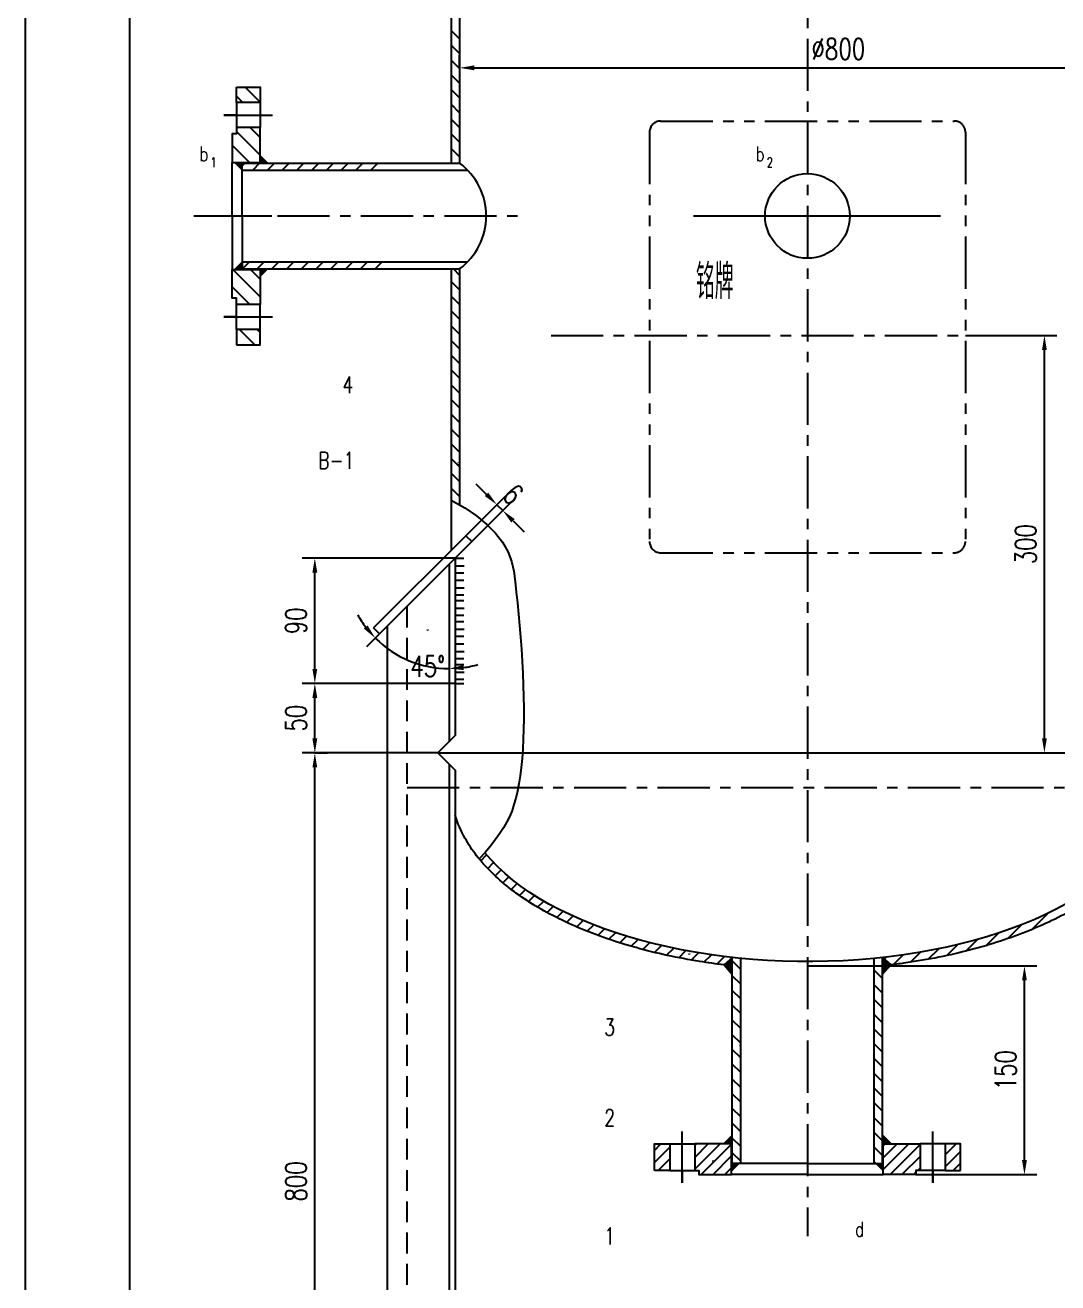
# Model space of a CAD drawing. Extents: x 0 to 5883, y 0 to 2523.
# Drawn here: x 2034 to 2776, y 1064 to 1967 of the extents above; entities that cross this region are included whole.
import ezdxf
from ezdxf.enums import TextEntityAlignment as Align

# ---------------------------------------------------------------- set-up
doc = ezdxf.new("R2010")
doc.units = 0
doc.header["$LTSCALE"] = 30
doc.header["$MEASUREMENT"] = 0
for name, pattern in [('CENTER', [2, 1.25, -0.25, 0.25, -0.25]), ('DASHED', [0.75, 0.5, -0.25]), ('PHANTOM', [2.5, 1.25, -0.25, 0.25, -0.25, 0.25, -0.25])]:
    doc.linetypes.add(name, pattern=pattern)
doc.layers.get('DEFPOINTS').update_dxf_attribs({"linetype": 'CONTINUOUS'})
for name, color, linetype in [('YHBLX', 1, 'CONTINUOUS'), ('YHBORD', 7, 'CONTINUOUS'), ('YHCENTER', 4, 'CENTER'), ('YHDASHED', 2, 'DASHED'), ('YHDIM', 1, 'CONTINUOUS'), ('YHJH', 1, 'CONTINUOUS'), ('YHPHANTOM', 6, 'PHANTOM'), ('YHPMX', 1, 'CONTINUOUS'), ('YHSOLID', 7, 'CONTINUOUS'), ('YHTEXT', 3, 'CONTINUOUS'), ('YHTHIN', 1, 'CONTINUOUS')]:
    doc.layers.add(name, color=color, linetype=linetype)
doc.styles.add('UMHZ', font='ROMANS.shx', dxfattribs={"width": 0.75, "bigfont": 'gbcbig.shx'})
doc.dimstyles.get("Standard").update_dxf_attribs({"dimtxt": 0.18, "dimasz": 0.18, "dimexe": 0.18, "dimexo": 0.0625, "dimgap": 0.09, "dimtad": 0, "dimtih": 1, "dimtoh": 1, "dimdec": 4, "dimzin": 0, "dimdsep": 46, "dimtxsty": 'Standard', "dimcen": 0.09, "dimadec": 0, "dimazin": 0, "dimtfac": 1, "dimtdec": 4, "dimtofl": 0, "dimtmove": 0, "dimatfit": 3, "dimfxl": 0, "dimtolj": 1, "dimtzin": 0, "dimarcsym": 0})
pattern_1 = [(44.99999999999999, (17046.0203394917, 15591.34055846015), (-4.242640687119283, 4.242640687119287), [])]
pattern_2 = [(315, (16720.14033197466, -12707.23796879981), (6.363961030678928, 6.363961030678927), [])]

# ---------------------------------------------------------------- blocks, each defined once
blk = doc.blocks.new('*D28')
at = {"layer": 'DEFPOINTS', "color": 0}
for p in [(2650.020339491698, 1291.340558460151), (2751.981769247446, 1291.340558460151), (2674.020339570671, 1141.340558575026)]:
    blk.add_point(p, dxfattribs=at)
at = {"layer": 'YHDIM', "color": 1, "lineweight": -2}
for p, q in [((2650.020339491698, 1291.340558460151), (2760.981769247446, 1291.340558460151)), ((2751.981769247446, 1151.840558575026), (2751.981769247446, 1280.840558460151)), ((2674.020339570671, 1141.340558575026), (2760.981769247446, 1141.340558575026))]:
    blk.add_line(p, q, dxfattribs=at)
at = {"layer": 'YHDIM', "color": 1}
for points in [[(2750.231769247446, 1280.840558460151), (2753.731769247446, 1280.840558460151), (2751.981769247446, 1291.340558460151)], [(2750.231769247446, 1151.840558575026), (2753.731769247446, 1151.840558575026), (2751.981769247446, 1141.340558575026)]]:
    blk.add_solid(points, dxfattribs=at)
blk = doc.blocks.new('A$C42D50D6B')
at = {"layer": 'YHCENTER'}
blk.add_line((-6.618814609282708e-06, 156.1734071172687), (356.9251195394281, 156.1734071172691), dxfattribs=at)
at = {"layer": 'YHPHANTOM'}
for p, q in [((78.77115707615883, 310.2658212565275), (289.8181738609796, 310.265821256527)), ((70.77115707615883, 302.2658212565275), (70.7711570761586, 7.999996435963112)), ((297.8181738609796, 302.265821256527), (297.8181738609801, 7.999996435963112)), ((78.7711570761586, -3.564036887837574e-06), (289.8181738609801, -3.564036887837574e-06))]:
    blk.add_line(p, q, dxfattribs=at)
for centre, start, end in [((78.77115707615883, 302.2658212565275), 90, 180), ((289.8181738609796, 302.265821256527), 0, 90.00000000000006), ((78.7711570761586, 7.999996435963112), 180, 270), ((289.8181738609801, 7.999996435963112), 270, 3.81666561775622e-14)]:
    blk.add_arc(centre, 8, start, end, dxfattribs=at)
at = {"layer": 'YHDIM', "style": 'UMHZ', "width": 0.75}
blk.add_text('铭牌', height=25, dxfattribs=at).set_placement((104.1434512095042, 182.2968513095375))
blk = doc.blocks.new('*D29')
at = {"layer": 'DEFPOINTS', "color": 0}
for p in [(2346.020339491698, 1936.32804837803), (2846.020339491698, 1936.724479831142), (2846.020339491698, 1934.838329114546)]:
    blk.add_point(p, dxfattribs=at)
at = {"layer": 'YHDIM', "color": 1, "lineweight": -2}
for p, q in [((2346.020339491698, 1936.32804837803), (2346.020339491698, 1945.724479831142)), ((2846.020339491698, 1934.838329114546), (2846.020339491698, 1945.724479831142)), ((2356.520339491698, 1936.724479831142), (2835.520339491698, 1936.724479831142))]:
    blk.add_line(p, q, dxfattribs=at)
at = {"layer": 'YHDIM', "color": 1}
for points in [[(2356.520339491698, 1938.474479831142), (2356.520339491698, 1934.974479831142), (2346.020339491698, 1936.724479831142)], [(2835.520339491698, 1938.474479831142), (2835.520339491698, 1934.974479831142), (2846.020339491698, 1936.724479831142)]]:
    blk.add_solid(points, dxfattribs=at)
blk = doc.blocks.new('*D32')
at = {"layer": 'DEFPOINTS', "color": 0}
for p in [(2709.543847884109, 1744.425478915221), (2766.340417148465, 1744.425478915221), (2596.020339491698, 1444.425478915221)]:
    blk.add_point(p, dxfattribs=at)
at = {"layer": 'YHDIM', "color": 1, "lineweight": -2}
for p, q in [((2709.543847884109, 1744.425478915221), (2775.340417148465, 1744.425478915221)), ((2766.340417148465, 1454.925478915221), (2766.340417148465, 1733.925478915221)), ((2596.020339491698, 1444.425478915221), (2775.340417148465, 1444.425478915221))]:
    blk.add_line(p, q, dxfattribs=at)
at = {"layer": 'YHDIM', "color": 1}
for points in [[(2764.590417148465, 1733.925478915221), (2768.090417148465, 1733.925478915221), (2766.340417148465, 1744.425478915221)], [(2764.590417148465, 1454.925478915221), (2768.090417148465, 1454.925478915221), (2766.340417148465, 1444.425478915221)]]:
    blk.add_solid(points, dxfattribs=at)
blk = doc.blocks.new('*D33')
at = {"layer": 'DEFPOINTS', "color": 0}
for p in [(2241.953870358808, 1494.305103651167), (2342.900562827392, 1494.305103651167), (2330.400562827392, 1444.425478915221)]:
    blk.add_point(p, dxfattribs=at)
at = {"layer": 'YHDIM', "color": 1, "lineweight": -2}
for p, q in [((2342.900562827392, 1494.305103651167), (2232.953870358808, 1494.305103651167)), ((2241.953870358808, 1454.925478915221), (2241.953870358808, 1483.805103651167)), ((2330.400562827392, 1444.425478915221), (2232.953870358808, 1444.425478915221))]:
    blk.add_line(p, q, dxfattribs=at)
at = {"layer": 'YHDIM', "color": 1}
for points in [[(2240.203870358808, 1483.805103651167), (2243.703870358808, 1483.805103651167), (2241.953870358808, 1494.305103651167)], [(2240.203870358808, 1454.925478915221), (2243.703870358808, 1454.925478915221), (2241.953870358808, 1444.425478915221)]]:
    blk.add_solid(points, dxfattribs=at)
blk = doc.blocks.new('*D34')
at = {"layer": 'DEFPOINTS', "color": 0}
for p in [(2241.953870358808, 1584.425478915221), (2342.900562827392, 1584.425478915221), (2241.953870358808, 1494.305103651167)]:
    blk.add_point(p, dxfattribs=at)
at = {"layer": 'YHDIM', "color": 1, "lineweight": -2}
for p, q in [((2342.900562827392, 1584.425478915221), (2232.953870358808, 1584.425478915221)), ((2241.953870358808, 1504.805103651167), (2241.953870358808, 1573.925478915221)), ((2241.953870358808, 1494.305103651167), (2232.953870358808, 1494.305103651167))]:
    blk.add_line(p, q, dxfattribs=at)
at = {"layer": 'YHDIM', "color": 1}
for points in [[(2240.203870358808, 1573.925478915221), (2243.703870358808, 1573.925478915221), (2241.953870358808, 1584.425478915221)], [(2240.203870358808, 1504.805103651167), (2243.703870358808, 1504.805103651167), (2241.953870358808, 1494.305103651167)]]:
    blk.add_solid(points, dxfattribs=at)
blk = doc.blocks.new('*D35')
at = {"layer": 'DEFPOINTS', "color": 0}
for p in [(2241.953870358808, 1444.425478915221), (2241.954454562581, 1444.425478915221), (2275.520339491698, 828.425478915221)]:
    blk.add_point(p, dxfattribs=at)
at = {"layer": 'YHDIM', "color": 1, "lineweight": -2}
for p, q in [((2241.953870358808, 1444.425478915221), (2250.954454562581, 1444.425478915221)), ((2241.954454562581, 838.925478915221), (2241.954454562581, 1433.925478915221)), ((2275.520339491698, 828.425478915221), (2232.954454562581, 828.425478915221))]:
    blk.add_line(p, q, dxfattribs=at)
at = {"layer": 'YHDIM', "color": 1}
for points in [[(2240.204454562581, 1433.925478915221), (2243.704454562581, 1433.925478915221), (2241.954454562581, 1444.425478915221)], [(2240.204454562581, 838.925478915221), (2243.704454562581, 838.925478915221), (2241.954454562581, 828.425478915221)]]:
    blk.add_solid(points, dxfattribs=at)
blk = doc.blocks.new('*D26')
at = {"layer": 'DEFPOINTS', "color": 0}
for p in [(2354.737112332523, 1596.262028420353), (2338.41569927602, 1579.940615363849), (2288.474940049896, 1529.999856137725), (2300.925842494947, 1515.00627865055), (2338.41569927602, 1452.44061536385)]:
    blk.add_point(p, dxfattribs=at)
at = {"layer": 'YHDIM', "color": 1, "lineweight": -2}
blk.add_line((2288.474940049896, 1529.999856137725), (2279.033074334123, 1520.557990421952), dxfattribs=at)
for start, end in [(208.9396999221441, 216.9698499610721), (225.0000000000002, 270), (278.0301500389281, 286.0603000778562)]:
    blk.add_arc((2338.41569927602, 1579.940615363849), 74.97971356214642, start, end, dxfattribs=at)
at = {"layer": 'YHDIM', "color": 1}
for points in [[(2279.831544586567, 1535.995969988946), (2277.189456995235, 1533.700458464312), (2285.397035364802, 1526.921951452631)], [(2349.012461872542, 1503.950395753743), (2348.767395585582, 1507.441805571423), (2338.41569927602, 1504.960901801703)]]:
    blk.add_solid(points, dxfattribs=at)
at = {"layer": 'YHDIM', "color": 3, "insert": (2323.117198079815, 1506.538208679796), "char_height": 15, "attachment_point": 5, "style": 'UMHZ'}
blk.add_mtext('45°', dxfattribs=at)
blk = doc.blocks.new('*D27')
at = {"layer": 'DEFPOINTS', "color": 0}
for p in [(2377.023801737261, 1618.54871782509), (2350.494471645404, 1600.504669107472), (2354.737112332523, 1596.262028420352)]:
    blk.add_point(p, dxfattribs=at)
at = {"layer": 'YHDIM', "color": 1, "lineweight": -2}
for p, q in [((2365.356539847684, 1630.215979714668), (2357.931918645224, 1637.640600917127)), ((2350.494471645404, 1600.504669107472), (2379.145122080821, 1629.155319542888)), ((2354.737112332523, 1596.262028420352), (2383.38776276794, 1624.912678855769)), ((2372.781161050142, 1622.791358512209), (2377.023801737261, 1618.54871782509)), ((2384.44842293972, 1611.124096622631), (2391.873044142179, 1603.699475420173))]:
    blk.add_line(p, q, dxfattribs=at)
at = {"layer": 'YHDIM', "color": 1}
for points in [[(2366.59397671476, 1631.453416581744), (2364.119102980607, 1628.978542847592), (2372.781161050142, 1622.791358512209)], [(2385.685859806796, 1612.361533489708), (2383.210986072643, 1609.886659755555), (2377.023801737261, 1618.54871782509)]]:
    blk.add_solid(points, dxfattribs=at)

msp = doc.modelspace()

# ---------------------------------------------------------------- hatches: boundary and pattern name
at = {"layer": 'YHPMX'}
h = msp.add_hatch(dxfattribs=at)
h.set_pattern_fill('ANSI37', color=256, scale=10, style=0)
h.set_pattern_definition([(45, (1902.283726072593, 729.7694841039711), (-0.8838834764831843, 0.8838834764831844), []), (135, (1902.283726072593, 729.7694841039711), (-0.8838834764831844, -0.8838834764831843), [])])
h.paths.add_polyline_path([(2542.020339491698, 1297.307241623755), (2536.154582118925, 1292.017823768215), (2542.020339491698, 1285.43740962868)])
h.paths.add_polyline_path([(2650.020339491698, 1297.307241623754), (2650.020339491698, 1291.340558460151), (2655.282385017487, 1291.340558460151), (2655.886096864471, 1292.017823768215)])
h.paths.add_polyline_path([(2650.020339491698, 1291.340558460151), (2650.020339491698, 1285.43740962868), (2655.282385017487, 1291.340558460151)])
at = {"layer": 'YHTHIN'}
h = msp.add_hatch(dxfattribs=at)
h.set_pattern_fill('U', color=256, scale=9, angle=315, style=0, pattern_type=0)
h.set_pattern_definition(pattern_2)
h.paths.add_polyline_path([(2185.640331974663, 1737.762031194804), (2202.640331974663, 1737.762031164291), (2202.640332014152, 1748.762031164291), (2185.640332014152, 1748.762031133777)])
h.paths.add_polyline_path([(2185.640332306718, 1922.762031194804), (2202.640332306718, 1922.762031164291), (2202.640332306718, 1911.762031164291), (2185.640332306718, 1911.762031255832)])
h = msp.add_hatch(dxfattribs=at)
h.set_pattern_fill('U', color=256, scale=9, angle=315, style=0, pattern_type=0)
h.set_pattern_definition(pattern_2)
h.paths.add_polyline_path([(2202.640332078768, 1766.762031164291), (2185.640332078768, 1766.762031133777), (2185.640332094922, 1771.262031133777), (2182.640332094922, 1771.262031128393), (2182.640332168513, 1791.762031128393), (2202.640332168513, 1791.762031092495)])
h.paths.add_polyline_path([(2202.640332306718, 1893.762031164291), (2185.640332306718, 1893.762031255832), (2185.640332306718, 1889.262031255832), (2182.640332306718, 1889.262031271984), (2182.64033230672, 1868.762031271984), (2202.64033230672, 1868.762031236086)])
h = msp.add_hatch(dxfattribs=at)
h.set_pattern_fill('U', color=256, scale=6, angle=404.9999999999999, style=0, pattern_type=0)
h.set_pattern_definition(pattern_1)
h.paths.add_polyline_path([(2706.020339497082, 1144.340558460151), (2706.020339531185, 1163.340558460151), (2695.020339531185, 1163.340558499639), (2695.020339565287, 1144.340558499639)])
h.paths.add_polyline_path([(2486.020339497084, 1144.340558855035), (2486.020339531188, 1163.340558855035), (2497.020339531188, 1163.340558855035), (2497.020339428879, 1144.340558855035)])
h = msp.add_hatch(dxfattribs=at)
h.set_pattern_fill('U', color=256, scale=6, angle=404.9999999999999, style=0, pattern_type=0)
h.set_pattern_definition(pattern_1)
h.paths.add_polyline_path([(2677.020339531185, 1163.340558564255), (2677.020339565287, 1144.340558564255), (2674.020339565287, 1144.340558575026), (2674.020339570671, 1141.340558575026), (2650.520339570671, 1141.340558659385), (2650.52033961016, 1163.340558659385)])
h.paths.add_polyline_path([(2515.020339531188, 1163.340558855034), (2515.020339428879, 1144.340558855034), (2518.020339428879, 1144.340558855035), (2518.020339412725, 1141.340558855035), (2541.520339412725, 1141.340558855032), (2541.520339452213, 1163.340558855032)])

# ---------------------------------------------------------------- linework, layer by layer
at = {"layer": 'YHBLX'}
msp.add_lwpolyline([(2340.020339491698, 1626.041456328224), (2349.676916857835, 1620.466820064255), (2358.176612072117, 1614.660743566115), (2365.519425134545, 1608.623226833803), (2371.705356045119, 1602.35426986732), (2376.734404803838, 1595.853872666666), (2380.606571410702, 1589.122035231841), (2383.321855865712, 1582.158757562843), (2384.880258168867, 1574.964039659676), (2385.832377262258, 1567.556440613012), (2386.728812087975, 1559.954519513528), (2387.569562646017, 1552.158276361224), (2388.354628936386, 1544.1677111561), (2389.084010959079, 1535.982823898155), (2389.757708714098, 1527.60361458739), (2390.375722201443, 1519.030083223805), (2390.938051421114, 1510.2622298074), (2391.4124086997, 1501.518648352253), (2391.766506363791, 1493.017932872444), (2392.000344413386, 1484.760083367973), (2392.113922848487, 1476.745099838839), (2392.107241669092, 1468.972982285043), (2391.980300875203, 1461.443730706584), (2391.733100466819, 1454.157345103463), (2391.365640443939, 1447.113825475679), (2390.871239828995, 1440.369427025649), (2390.243217644419, 1433.980404955786), (2389.48157389021, 1427.946759266091), (2388.586308566367, 1422.268489956564), (2387.557421672892, 1416.945597027205), (2386.394913209784, 1411.978080478014), (2385.098783177044, 1407.365940308991), (2383.66903157467, 1403.109176520136), (2381.991367794336, 1398.993839831531), (2379.951501227717, 1394.805980963257), (2377.549431874812, 1390.545599915316), (2374.785159735621, 1386.212696687705), (2371.658684810144, 1381.807271280427), (2368.170007098381, 1377.329323693482), (2364.319126600332, 1372.778853926867), (2360.106043315997, 1368.155861980585)], dxfattribs=at)
at = {"layer": 'YHBORD', "color": 1}
msp.add_lwpolyline([(2033.748823696507, 0), (3815.748823696507, 0), (3815.748823696507, 2523), (2033.748823696507, 2523)], close=True, dxfattribs=at)
at = {"layer": 'YHBORD'}
msp.add_lwpolyline([(2108.748823696507, 30), (3785.748823696507, 30), (3785.748823696507, 2493), (2108.748823696507, 2493)], close=True, dxfattribs=at)
at = {"layer": 'YHCENTER'}
for p, q in [((2596.020339491698, 2257.637584249323), (2596.020339491698, 1097.069322953573)), ((2155.097527601885, 1830.262031200049), (2388.450727332332, 1830.262031200049)), ((2308.273692343776, 1419.425478915221), (2881.188167685773, 1419.425478915221))]:
    msp.add_line(p, q, dxfattribs=at)
for points in [[(2185.640332234922, 1902.762031194804), (2176.640332234922, 1902.762031243266), (2211.640332234922, 1902.762031148138)], [(2173.640331974663, 1830.262031184034), (2211.640331974663, 1830.262031148136)], [(2173.640331974663, 1830.262031248652), (2211.640331974663, 1830.262031148138)], [(2185.640331974663, 1757.762031194804), (2176.640331974663, 1757.76203117865), (2211.640331974663, 1757.762031148136)], [(2506.020339497084, 1144.340558783238), (2506.020339448621, 1135.340558783238), (2506.020339547343, 1172.340558783238)], [(2686.020339497082, 1144.340558460151), (2686.020339513237, 1135.340558460151), (2686.020339547339, 1172.340558460151)]]:
    msp.add_lwpolyline(points, dxfattribs=at)
at = {"layer": 'YHDASHED'}
msp.add_line((2308.081175599455, 1549.606091687283), (2308.081175599455, 1014.112245808872), dxfattribs=at)
at = {"layer": 'YHDIM', "ltscale": 15}
msp.add_line((2514.105135539379, 1830.262031200049), (2691.692215471514, 1830.262031200049), dxfattribs=at)
at = {"layer": 'YHDIM'}
for p, q in [((2384.448422979721, 1611.124096582629), (2392.403374268069, 1603.169145294279)), ((2342.900562827392, 1584.425478915221), (2349.020265442354, 1584.425478915221)), ((2342.900562827392, 1578.925136196333), (2349.33955598751, 1578.925136196333)), ((2342.900562827392, 1573.820667664), (2349.020265442354, 1573.820667664001)), ((2342.900562827392, 1568.534812823828), (2349.020265442354, 1568.534812823828)), ((2342.900562827392, 1563.034470104939), (2349.33955598751, 1563.034470104939)), ((2342.900562827392, 1557.930001572607), (2349.020265442354, 1557.930001572607)), ((2342.900562827392, 1553.973098822651), (2349.020265442354, 1553.973098822651)), ((2342.900562827392, 1548.472756103762), (2349.33955598751, 1548.472756103762)), ((2342.900562827392, 1543.36828757143), (2349.020265442354, 1543.36828757143)), ((2342.900562827392, 1538.888451575004), (2349.020265442354, 1538.888451575004)), ((2342.900562827392, 1533.388108856115), (2349.33955598751, 1533.388108856115)), ((2342.900562827392, 1528.283640323783), (2349.020265442354, 1528.283640323783)), ((2342.900562827392, 1522.773486253477), (2349.020265442354, 1522.773486253477)), ((2342.900562827392, 1517.273143534588), (2349.33955598751, 1517.273143534588)), ((2342.900562827392, 1512.168675002256), (2349.020265442354, 1512.168675002256)), ((2342.900562827392, 1508.017613603287), (2349.020265442354, 1508.017613603287)), ((2342.900562827392, 1502.517270884399), (2349.33955598751, 1502.517270884399)), ((2342.900562827392, 1497.412802352067), (2349.020265442354, 1497.412802352067)), ((2342.900562827392, 1494.305103651167), (2349.020265442354, 1494.305103651168)), ((2596.020339491698, 1291.340558460151), (2712.574766888995, 1291.340558460151))]:
    msp.add_line(p, q, dxfattribs=at)
at = {"layer": 'YHJH'}
for points in [[(2344.554108895416, 1652.745716943843, 0.4, 0.4, 229.1816636094393), (2344.559618135014, 1652.754622434647, 0, 0, 0), (2271.791104440594, 1696.886091679038, 0, 0, 0), (2271.791104440594, 1696.886091679038, 0, 0, 0), (2259.791104440594, 1696.886091679038, 0, 0, 0)], [(2322.83039113365, 1533.307628798552, 0.4, 0.4, 229.1816636094393), (2322.839917421729, 1533.311977283671, 0, 0, 0), (2271.791104440594, 1642.585522794949, 0, 0, 0), (2271.791104440594, 1642.585522794949, 0, 0, 0), (2242.991104440594, 1642.585522794949, 0, 0, 0)], [(2510.786750406664, 1299.481313921622, 0.4, 0.4, 229.1816636094393), (2510.77859972884, 1299.487888565217, 0, 0, 0), (2459.866162204964, 1235.214680561858, 0, 0, 0), (2459.866162204964, 1235.214680561858, 0, 0, 0), (2447.866162204964, 1235.214680561858, 0, 0, 0)], [(2547.311978531952, 1233.705966885942, 0.4, 0.4, 229.1816636094393), (2547.30589684179, 1233.714491704542, 0, 0, 0), (2459.866162204964, 1170.16251492365, 0, 0, 0), (2459.866162204964, 1170.16251492365, 0, 0, 0), (2447.866162204964, 1170.16251492365, 0, 0, 0)], [(2527.825017333435, 1150.666110945436, 0.4, 0.4, 229.1816636094393), (2527.817817710969, 1150.673715215535, 0, 0, 0), (2459.866162204964, 1085.189497390584, 0, 0, 0), (2459.866162204964, 1085.189497390584, 0, 0, 0), (2447.866162204964, 1085.189497390584, 0, 0, 0)]]:
    msp.add_lwpolyline(points, format="xyseb", dxfattribs=at)
at = {"layer": 'YHPMX'}
for p, q in [((2346.020339491698, 1957.541251813627), (2340.020339491698, 1963.541251813627)), ((2346.020339491698, 1946.934650095829), (2340.020339491698, 1952.934650095829)), ((2346.020339491698, 1936.32804837803), (2340.020339491698, 1942.32804837803)), ((2346.020339491698, 1925.721446660232), (2340.020339491698, 1931.721446660232)), ((2346.020339491698, 1915.114844942434), (2340.020339491698, 1921.114844942434)), ((2346.020339491698, 1904.508243224636), (2340.020339491698, 1910.508243224636)), ((2346.020339491698, 1893.901641506838), (2340.020339491698, 1899.901641506838)), ((2346.020339491698, 1883.295039789039), (2340.020339491698, 1889.295039789039)), ((2346.020339491698, 1872.688438071241), (2340.020339491698, 1878.688438071241)), ((2191.688458911914, 1868.262031200189), (2189.640332284743, 1866.21390457302)), ((2202.295060629712, 1868.262031200189), (2197.295060629711, 1863.262031200189)), ((2212.90166234751, 1868.262031200189), (2207.901662347509, 1863.262031200189)), ((2223.508264065308, 1868.262031200189), (2218.508264065307, 1863.262031200189)), ((2234.114865783106, 1868.262031200189), (2229.114865783105, 1863.262031200189)), ((2244.721467500905, 1868.26203120019), (2239.721467500904, 1863.262031200189)), ((2255.328069218703, 1868.26203120019), (2250.328069218702, 1863.262031200189)), ((2265.9346709365, 1868.262031200189), (2260.9346709365, 1863.262031200189)), ((2276.541272654298, 1868.262031200189), (2271.541272654298, 1863.262031200189)), ((2287.147874372096, 1868.262031200189), (2282.147874372096, 1863.262031200189)), ((2194.9346709365, 1797.262031200189), (2189.9346709365, 1792.262031200189)), ((2205.541272654298, 1797.262031200189), (2200.541272654298, 1792.262031200189)), ((2216.147874372096, 1797.262031200189), (2211.147874372096, 1792.262031200189)), ((2226.754476089895, 1797.262031200189), (2221.754476089895, 1792.262031200189)), ((2237.361077807693, 1797.262031200189), (2232.361077807693, 1792.262031200189)), ((2247.967679525491, 1797.262031200189), (2242.967679525491, 1792.262031200189)), ((2258.574281243289, 1797.262031200189), (2253.57428124329, 1792.262031200189)), ((2269.180882961087, 1797.262031200189), (2264.180882961088, 1792.26203120019)), ((2279.787484678885, 1797.262031200189), (2274.787484678886, 1792.26203120019)), ((2290.394086396684, 1797.262031200189), (2285.394086396685, 1792.26203120019)), ((2346.020339491698, 1787.835624328855), (2341.593932620364, 1792.26203120019)), ((2346.020339491698, 1777.229022611057), (2340.020339491698, 1783.229022611058)), ((2346.020339491698, 1766.622420893259), (2340.020339491698, 1772.622420893259)), ((2346.020339491698, 1756.01581917546), (2340.020339491698, 1762.01581917546)), ((2346.020339491698, 1745.409217457662), (2340.020339491698, 1751.409217457662)), ((2346.020339491698, 1734.802615739864), (2340.020339491698, 1740.802615739864)), ((2346.020339491698, 1724.196014022066), (2340.020339491698, 1730.196014022066)), ((2346.020339491698, 1713.589412304268), (2340.020339491698, 1719.589412304268)), ((2346.020339491698, 1702.982810586469), (2340.020339491698, 1708.982810586469)), ((2346.020339491698, 1692.376208868671), (2340.020339491698, 1698.376208868671)), ((2346.020339491698, 1681.769607150873), (2340.020339491698, 1687.769607150873)), ((2346.020339491698, 1671.163005433075), (2340.020339491698, 1677.163005433075)), ((2346.020339491698, 1660.556403715277), (2340.020339491698, 1666.556403715277)), ((2346.020339491698, 1649.949801997479), (2340.020339491698, 1655.949801997479)), ((2346.020339491698, 1639.34320027968), (2340.020339491698, 1645.34320027968)), ((2346.020339491698, 1628.736598561881), (2340.020339491698, 1634.736598561882)), ((2361.174873621313, 1366.87301826903), (2365.432872598284, 1371.131017246001)), ((2366.201716424646, 1361.293259354564), (2370.445343972472, 1365.536886902391)), ((2371.541000691302, 1356.025941903422), (2375.786220656626, 1360.271161868746)), ((2377.164035729228, 1351.042375223551), (2381.422617001546, 1355.300956495869)), ((2383.047424945785, 1346.319162722309), (2387.328437128866, 1350.600174905391)), ((2389.172170844201, 1341.837306902927), (2393.482646717552, 1346.147782776277)), ((2395.522708411717, 1337.581242752645), (2399.868084884856, 1341.926619225783)), ((2402.086176929722, 1333.538109552851), (2406.470624011237, 1337.922556634366)), ((2408.851509028844, 1329.696839934174), (2413.278561564876, 1334.123892470208)), ((2415.809329920837, 1326.04805910837), (2420.282171319754, 1330.520900507287)), ((2757.118854056858, 1317.33972655705), (2768.918760174715, 1329.139632674907)), ((2422.951934521989, 1322.584061991723), (2427.473367044788, 1327.105494514523)), ((2430.273042921976, 1319.298568673913), (2434.845447517257, 1323.870973269193)), ((2437.767555142888, 1316.186479177027), (2442.392901715798, 1320.811825749937)), ((2740.085235178669, 1310.912709396659), (2750.200077331158, 1321.027551549149)), ((2445.430961090561, 1313.243283406901), (2450.111259574931, 1317.923581891271)), ((2453.25952637536, 1310.465246973903), (2457.996978058768, 1315.202698657311)), ((2461.25049137437, 1307.849610255113), (2466.047355325164, 1312.646474205908)), ((2724.504262871164, 1305.938338806952), (2733.632909624145, 1315.066985559933)), ((2469.402002198272, 1305.394519361218), (2474.260467887221, 1310.252985050166)), ((2477.713039819067, 1303.098955264215), (2482.635127243868, 1308.021042689016)), ((2486.182941299789, 1300.962255027138), (2491.170853646185, 1305.950167373534)), ((2494.811458668441, 1298.984170677992), (2499.867865629381, 1304.040577638931)), ((2503.599171620784, 1297.165281912536), (2508.727084772541, 1302.293195064294)), ((2682.853653223106, 1296.10753431229), (2690.426817202668, 1303.680698291851)), ((2696.090130978222, 1298.737410349607), (2704.051451587356, 1306.698730958741)), ((2709.921885899526, 1301.962563553113), (2718.380116865771, 1310.420794519357)), ((2512.5475258844, 1295.507034458354), (2517.750155930093, 1300.709664504047)), ((2521.658868262877, 1294.011775119033), (2526.939483983528, 1299.292390839684)), ((2530.936134277955, 1292.682439416313), (2536.298289065832, 1298.04459420419)), ((2548.020339491698, 1288.850776230505), (2542.020339491698, 1294.850776230505)), ((2651.184121068907, 1296.257807311485), (2652.594487121891, 1297.668173364469)), ((2657.785646510039, 1292.252731034819), (2664.779122268483, 1299.246206793262)), ((2670.109539746791, 1293.970022553772), (2677.367439796841, 1301.227922603822)), ((2548.020339491698, 1278.244174512707), (2542.020339491698, 1284.244174512707)), ((2650.020339491698, 1282.310191690688), (2644.020339491698, 1288.310191690688)), ((2650.020339491698, 1271.70358997289), (2644.020339491698, 1277.70358997289)), ((2548.020339491698, 1267.637572794908), (2542.020339491698, 1273.637572794908)), ((2650.020339491698, 1261.096988255092), (2644.020339491698, 1267.096988255092)), ((2548.020339491698, 1257.03097107711), (2542.020339491698, 1263.03097107711)), ((2650.020339491698, 1250.490386537294), (2644.020339491698, 1256.490386537294)), ((2548.020339491698, 1246.424369359312), (2542.020339491698, 1252.424369359312)), ((2548.020339491698, 1235.817767641514), (2542.020339491698, 1241.817767641514)), ((2650.020339491698, 1239.883784819496), (2644.020339491698, 1245.883784819496)), ((2548.020339491698, 1225.211165923716), (2542.020339491698, 1231.211165923716)), ((2650.020339491698, 1229.277183101698), (2644.020339491698, 1235.277183101698)), ((2548.020339491698, 1214.604564205918), (2542.020339491698, 1220.604564205918)), ((2650.020339491698, 1218.670581383899), (2644.020339491698, 1224.670581383899)), ((2650.020339491698, 1208.063979666101), (2644.020339491698, 1214.063979666101)), ((2548.020339491698, 1203.997962488119), (2542.020339491698, 1209.997962488119)), ((2650.020339491698, 1197.457377948303), (2644.020339491698, 1203.457377948303)), ((2548.020339491698, 1193.391360770321), (2542.020339491698, 1199.391360770321)), ((2548.020339491698, 1182.784759052523), (2542.020339491698, 1188.784759052523)), ((2650.020339491698, 1186.850776230505), (2644.020339491698, 1192.850776230505)), ((2548.020339491698, 1172.178157334725), (2542.020339491698, 1178.178157334725)), ((2650.020339491698, 1176.244174512707), (2644.020339491698, 1182.244174512707)), ((2548.020339491698, 1161.571555616927), (2542.020339491698, 1167.571555616927)), ((2650.020339491698, 1165.637572794908), (2644.020339491698, 1171.637572794908)), ((2548.020339491698, 1150.964953899128), (2542.020339491698, 1156.964953899128)), ((2650.020339491698, 1155.03097107711), (2644.020339491698, 1161.03097107711)), ((2645.104150211425, 1149.340558639585), (2644.020339491698, 1150.424369359312))]:
    msp.add_line(p, q, dxfattribs=at)
for points in [[(2542.020339491698, 1163.340558657557), (2542.020339491698, 1170.340558657557), (2535.020339491698, 1163.340558636052)], [(2650.020339491698, 1163.340558657557), (2650.020339491698, 1170.340558657557), (2657.020339491698, 1163.340558636052)]]:
    msp.add_solid(points, dxfattribs=at)
at = {"layer": 'YHSOLID'}
for p, q in [((2340.020339491698, 2069.425478915221), (2340.020339491698, 1868.262031200189)), ((2346.020339491698, 2069.425478915221), (2346.020339491698, 1868.26203120019)), ((2182.640331974663, 1830.262031200189), (2182.64033230672, 1868.762031271984)), ((2189.640331974663, 1830.262031139815), (2189.64033230672, 1868.762031211611)), ((2189.640332302408, 1868.26203120019), (2346.020339491698, 1868.262031200189)), ((2189.640332259283, 1863.262031200189), (2351.721257993392, 1863.262031200189)), ((2182.640331974663, 1830.262031200189), (2182.640332168513, 1791.762031128393)), ((2189.640331974663, 1830.262031235435), (2189.640332168513, 1791.76203116364)), ((2189.640332140821, 1797.262031200189), (2351.721257993391, 1797.262031200189)), ((2189.640332165995, 1792.262031200189), (2346.020339491698, 1792.262031200189)), ((2340.020339491698, 1792.26203120019), (2340.020339491698, 1590.030536953765)), ((2346.020339491698, 1792.26203120019), (2346.020339491698, 1622.577722096559)), ((2350.494471645404, 1600.504669107471), (2284.232299362776, 1534.242496824844)), ((2350.494471645404, 1600.504669107471), (2354.737112332523, 1596.262028420353)), ((2354.737112332523, 1596.262028420353), (2288.474940049896, 1529.999856137725)), ((2342.900562827392, 1584.425478915221), (2342.900562827392, 1456.925478915221)), ((2338.41569927602, 1579.94061536385), (2338.41569927602, 1452.44061536385)), ((2288.474940049896, 1529.999856137725), (2284.232299362776, 1534.242496824844)), ((2293.867972061268, 1535.392888149097), (2293.867972061268, 1014.112245808872)), ((2342.900562827392, 1456.925478915221), (2330.400562827392, 1444.425478915221)), ((2330.400562827392, 1444.425478915221), (2852.020339491698, 1444.425478915221)), ((2330.400562827392, 1444.425478915221), (2342.900562827392, 1431.925478915221)), ((2340.020339491698, 1444.425478915221), (2852.020339491698, 1444.425478915221)), ((2338.41569927602, 1436.410342466593), (2338.41569927602, 1014.112245808872)), ((2342.900562827392, 1431.925478915221), (2342.900562827392, 1014.112245808872)), ((2542.088568313228, 1297.368766627932), (2536.154582118925, 1292.017823768215)), ((2542.020339491698, 1149.340558851409), (2542.020339491698, 1297.376308496082)), ((2548.020339491698, 1149.340558807936), (2548.020339491698, 1296.751113214802)), ((2644.020339491698, 1149.340558635623), (2644.020339491698, 1296.751113214802)), ((2649.952110670168, 1297.368766627932), (2655.886096864471, 1292.017823768215)), ((2650.020339491698, 1149.340558657557), (2650.020339491698, 1297.376308496082)), ((2536.154582118925, 1292.017823768215), (2542.020339491698, 1285.43740962868)), ((2655.886096864471, 1292.017823768215), (2650.020339491698, 1285.43740962868)), ((2596.020339549662, 1149.340558460151), (2541.520339470689, 1149.340558855032)), ((2596.020339462453, 1149.340558460151), (2650.520339541426, 1149.340558659385)), ((2596.020339491698, 1141.340558460151), (2541.520339412725, 1141.340558855032)), ((2596.020339491698, 1141.340558460151), (2650.520339570671, 1141.340558659385))]:
    msp.add_line(p, q, dxfattribs=at)
for points in [[(2185.640332306718, 1922.762031194804), (2202.640332306718, 1922.762031164291), (2202.640332306718, 1911.762031164291), (2185.640332306718, 1911.762031255832)], [(2185.640331974663, 1737.762031194804), (2202.640331974663, 1737.762031164291), (2202.640332014152, 1748.762031164291), (2185.640332014152, 1748.762031133777)], [(2486.020339497084, 1144.340558855035), (2486.020339531188, 1163.340558855035), (2497.020339531188, 1163.340558855035), (2497.020339428879, 1144.340558855035)], [(2706.020339497082, 1144.340558460151), (2706.020339531185, 1163.340558460151), (2695.020339531185, 1163.340558499639), (2695.020339565287, 1144.340558499639)]]:
    msp.add_lwpolyline(points, close=True, dxfattribs=at)
for points in [[(2185.640332306718, 1911.762031255832), (2185.640332306718, 1893.762031255832)], [(2202.640332306718, 1911.762031164291), (2202.640332306718, 1893.762031164291)], [(2202.640332306718, 1893.762031164291), (2185.640332306718, 1893.762031255832), (2185.640332306718, 1889.262031255832), (2182.640332306718, 1889.262031271984), (2182.64033230672, 1868.762031271984), (2202.64033230672, 1868.762031236086), (2202.640332306718, 1893.762031164291)], [(2202.640332302408, 1868.26203120019), (2202.64033230672, 1868.762031236086)], [(2202.640332078768, 1766.762031164291), (2185.640332078768, 1766.762031133777), (2185.640332094922, 1771.262031133777), (2182.640332094922, 1771.262031128393), (2182.640332168513, 1791.762031128393), (2202.640332168513, 1791.762031092495), (2202.640332078768, 1766.762031164291)], [(2202.640332165995, 1792.262031200189), (2202.640332168513, 1791.762031092495)], [(2185.640332014152, 1748.762031133777), (2185.640332078768, 1766.762031133777)], [(2202.640332014152, 1748.762031164291), (2202.640332078768, 1766.762031164291)], [(2497.020339531188, 1163.340558855035), (2515.020339531188, 1163.340558855034)], [(2515.020339531188, 1163.340558855034), (2515.020339428879, 1144.340558855034), (2518.020339428879, 1144.340558855035), (2518.020339412725, 1141.340558855035), (2541.520339412725, 1141.340558855032), (2541.520339452213, 1163.340558855032), (2515.020339531188, 1163.340558855034)], [(2542.020339491698, 1163.340558851409), (2541.520339452213, 1163.340558855032)], [(2650.020339491698, 1163.340558657557), (2650.52033961016, 1163.340558659385)], [(2677.020339531185, 1163.340558564255), (2677.020339565287, 1144.340558564255), (2674.020339565287, 1144.340558575026), (2674.020339570671, 1141.340558575026), (2650.520339570671, 1141.340558659385), (2650.52033961016, 1163.340558659385), (2677.020339531185, 1163.340558564255)], [(2695.020339531185, 1163.340558499639), (2677.020339531185, 1163.340558564255)], [(2497.020339428879, 1144.340558855035), (2515.020339428879, 1144.340558855034)], [(2695.020339565287, 1144.340558499639), (2677.020339565287, 1144.340558564255)]]:
    msp.add_lwpolyline(points, dxfattribs=at)
at = {"layer": 'YHSOLID', "ltscale": 15}
msp.add_circle((2596.020339491698, 1830.262031200049), 30.43724157763268, dxfattribs=at)
at = {"layer": 'YHSOLID'}
msp.add_arc((2317.7354650332, 1830.262031200189), 47.37123729788998, 306.6617407403347, 53.33825925966526, dxfattribs=at)
at = {"layer": 'YHSOLID', "extrusion": (0, 0, -1)}
msp.add_ellipse((2596.020339491698, 1419.425478915221), major_axis=(-250, 0), ratio=0.5, start_param=3.141592653589793, end_param=5.899556974665084, dxfattribs=at)
at = {"layer": 'YHSOLID'}
for points, knots in [([(2852.020339491698, 1419.425478915221), (2852.020339491698, 1414.874090727162), (2851.565531814341, 1410.323017441312), (2849.760885175137, 1401.299490990407), (2848.411480061241, 1396.827377961633), (2844.855049217032, 1388.024919772892), (2842.648420938429, 1383.694461026648), (2834.852353421405, 1371.048232229782), (2828.071707576639, 1363.006454556342), (2811.672679288687, 1347.880747446901), (2802.052227554503, 1340.794312972622), (2780.349625683516, 1327.766591934871), (2768.26667649209, 1321.825743665293), (2742.087592512219, 1311.272394900961), (2727.991751935393, 1306.660551084945), (2698.313255755504, 1298.920336308913), (2682.731293265717, 1295.792390920694), (2663.116375600259, 1292.940048400914), (2659.510796450966, 1292.458804172594), (2655.886265847551, 1292.017671388554)], [3.141592653589793, 3.141592653589793, 3.141592653589793, 3.141592653589793, 3.24125808836482, 3.24125808836482, 3.340923523139846, 3.340923523139846, 3.440588957914873, 3.440588957914873, 3.63834365130871, 3.63834365130871, 3.836098344702547, 3.836098344702547, 4.033853038096384, 4.033853038096384, 4.231607731490222, 4.231607731490222, 4.429362424884059, 4.429362424884059, 4.473561232452811, 4.473561232452811, 4.473561232452811, 4.473561232452811]), ([(2536.154582118925, 1292.017823768215), (2530.298606817465, 1292.730597250465), (2524.492049157775, 1293.547969819584), (2502.846708524187, 1297.017603441273), (2487.435520648219, 1300.357383361127), (2458.175161581651, 1308.502380128608), (2444.326650870824, 1313.307138902), (2418.708989522356, 1324.222316289818), (2406.940036175552, 1330.332057390227), (2385.921274215442, 1343.671200267738), (2376.670443458756, 1350.900324225724), (2361.059150579323, 1366.284322388273), (2354.696744032619, 1374.442489729476), (2346.926623158247, 1388.383368554275), (2344.56023842743, 1393.960452280804), (2342.900562827392, 1399.626830671186)], [4.95121642043562, 4.95121642043562, 4.95121642043562, 4.95121642043562, 5.022626505065571, 5.022626505065571, 5.220381198459408, 5.220381198459408, 5.418135891853245, 5.418135891853245, 5.615890585247082, 5.615890585247082, 5.813645278640919, 5.813645278640919, 6.011399972034757, 6.011399972034757, 6.137775964342094, 6.137775964342094, 6.137775964342094, 6.137775964342094])]:
    msp.add_open_spline(points, degree=3, knots=knots, dxfattribs=at)
for points in [[(2202.640332165995, 1868.262031249504), (2208.640332165995, 1868.262031249504), (2202.640332148769, 1874.262031249504)], [(2189.640332168513, 1868.762031333864), (2189.640332138302, 1862.762031333864), (2183.640332168513, 1868.762031323094)], [(2189.640332168513, 1791.762031115829), (2189.640332138302, 1797.762031115829), (2183.640332168513, 1791.762031126599)], [(2202.640332165995, 1792.262031200189), (2208.640332165995, 1792.262031200189), (2202.640332148769, 1786.262031200189)], [(2541.520339427084, 1149.340558682719), (2547.520339427084, 1149.340558660786), (2541.520339427084, 1143.340558682719)], [(2650.52033958503, 1149.340558659385), (2644.52033958503, 1149.340558637452), (2650.520339585031, 1143.340558659385)]]:
    msp.add_solid(points, dxfattribs=at)

# ---------------------------------------------------------------- block references
msp.add_blockref('A$C42D50D6B', (2411.725674023129, 1588.252071797952), dxfattribs=at)

# ---------------------------------------------------------------- texts
at = {"layer": 'YHDIM', "color": 3, "style": 'UMHZ', "width": 0.75}
msp.add_text('%%C800', height=15, dxfattribs=at).set_placement((2618.219138942548, 1942.724479831142), align=Align.CENTER)
for s, rotation, p in [('6', 315.0000000000007, (2379.145122120822, 1624.912678815766)), ('300', 90, (2760.340417148465, 1594.425478609516)), ('90', 90, (2235.953870358808, 1539.365291283194)), ('50', 90, (2235.953870358808, 1469.365291441947)), ('150', 90, (2745.981769247445, 1216.340558377656)), ('800', 90, (2235.954454562581, 1136.425478975468))]:
    msp.add_text(s, height=15, rotation=rotation, dxfattribs=at).set_placement(p, align=Align.CENTER)
at = {"layer": 'YHJH', "color": 3, "style": 'UMHZ', "width": 0.75}
for s, p in [('4', (2265.791104440594, 1702.886091679038)), ('B-1', (2257.391104440594, 1648.585522794949)), ('3', (2453.866162204964, 1241.214680561858)), ('2', (2453.866162204964, 1176.16251492365)), ('1', (2453.866162204964, 1091.189497390584))]:
    msp.add_text(s, height=12, dxfattribs=at).set_placement(p, align=Align.CENTER)
at = {"layer": 'YHTEXT', "style": 'UMHZ', "width": 0.75}
for s, p in [('b', (2158.946914281857, 1869.604741553504)), ('b', (2558.766502997111, 1869.604741553504)), ('d', (2630.22142929001, 1096.826309519857))]:
    msp.add_text(s, height=10.5, dxfattribs=at).set_placement(p)
at = {"layer": 'YHTEXT', "ltscale": 15, "style": 'UMHZ', "width": 0.75}
for s, p in [('1', (2166.96937343914, 1865.40809462151)), ('2', (2566.788962154395, 1865.40809462151))]:
    msp.add_text(s, height=6.815809280593385, dxfattribs=at).set_placement(p)

# ---------------------------------------------------------------- dimensions: what is measured, and where the dimension line sits
at = {"layer": 'YHDIM'}
dim = msp.add_linear_dim(base=(2846.020339491698, 1936.724479831142), p1=(2346.020339491698, 1936.32804837803), p2=(2846.020339491698, 1934.838329114546), text=' ', dimstyle='Standard', override={"dimtxt": 15, "dimasz": 10.5, "dimexe": 9, "dimexo": 0, "dimgap": 6, "dimtad": 1, "dimtih": 0, "dimtoh": 0, "dimdec": 1, "dimzin": 8, "dimtxsty": 'UMHZ', "dimcen": 6, "dimclrd": 1, "dimclre": 1, "dimclrt": 3, "dimtdec": 1, "dimtofl": 1, "dimatfit": 2, "dimtvp": 6, "dimtolj": 0}, dxfattribs=at)
dim.commit()
dim.dimension.update_dxf_attribs({"geometry": '*D29', "text_midpoint": (2596.020339491698, 1936.724479831142)})
for base, p1, p2, picture, middle in [((2766.340417148465, 1744.425478915221), (2596.020339491698, 1444.425478915221), (2709.543847884109, 1744.425478915221), '*D32', (2766.340417148465, 1594.425478915222)), ((2241.953870358808, 1584.425478915221), (2241.953870358808, 1494.305103651167), (2342.900562827392, 1584.425478915221), '*D34', (2241.953870358807, 1539.365291283195)), ((2241.953870358808, 1494.305103651167), (2330.400562827392, 1444.425478915221), (2342.900562827392, 1494.305103651167), '*D33', (2241.953870358807, 1469.365291283195)), ((2241.954454562581, 1444.425478915221), (2275.520339491698, 828.425478915221), (2241.953870358808, 1444.425478915221), '*D35', (2241.954454562581, 1136.425478915221))]:
    dim = msp.add_linear_dim(base=base, p1=p1, p2=p2, angle=90, text=' ', dimstyle='Standard', override={"dimtxt": 15, "dimasz": 10.5, "dimexe": 9, "dimexo": 0, "dimgap": 6, "dimtad": 1, "dimtih": 0, "dimtoh": 0, "dimdec": 1, "dimzin": 8, "dimtxsty": 'UMHZ', "dimcen": 6, "dimclrd": 1, "dimclre": 1, "dimclrt": 3, "dimtdec": 1, "dimtofl": 1, "dimatfit": 2, "dimtvp": 6, "dimtolj": 0}, dxfattribs=at)
    dim.commit()
    dim.dimension.update_dxf_attribs({"geometry": picture, "text_midpoint": middle})
for base, p1, p2, angle, override, picture, middle, dimtype in [((2377.023801737261, 1618.54871782509), (2350.494471645404, 1600.504669107472), (2354.737112332523, 1596.262028420353), 315.00000000000153, {"dimtxt": 15, "dimasz": 10.5, "dimexe": 9, "dimexo": 0, "dimgap": 6, "dimtad": 1, "dimtih": 0, "dimdec": 1, "dimzin": 8, "dimtxsty": 'UMHZ', "dimcen": 6, "dimclrd": 1, "dimclre": 1, "dimclrt": 3, "dimtdec": 1, "dimtix": 1, "dimtofl": 1, "dimatfit": 2, "dimtvp": 6, "dimtolj": 0}, '*D27', (2374.902481393701, 1620.67003816865), 161), ((2751.981769247446, 1291.340558460151), (2674.020339570671, 1141.340558575026), (2650.020339491698, 1291.340558460151), 90, {"dimtxt": 15, "dimasz": 10.5, "dimexe": 9, "dimexo": 0, "dimgap": 6, "dimtad": 1, "dimtih": 0, "dimtoh": 0, "dimdec": 1, "dimzin": 8, "dimtxsty": 'UMHZ', "dimcen": 6, "dimclrd": 1, "dimclre": 1, "dimclrt": 3, "dimtdec": 1, "dimtofl": 1, "dimatfit": 2, "dimtvp": 6, "dimtolj": 0}, '*D28', (2751.981769247445, 1223.409356406084), 160)]:
    dim = msp.add_linear_dim(base=base, p1=p1, p2=p2, angle=angle, text=' ', dimstyle='Standard', override=override, dxfattribs=at)
    dim.commit()
    dim.dimension.update_dxf_attribs({"geometry": picture, "text_midpoint": middle, "dimtype": dimtype})
dim = msp.add_angular_dim_2l(base=(2300.925842494947, 1515.00627865055), line1=((2338.41569927602, 1579.94061536385), (2338.41569927602, 1452.44061536385)), line2=((2354.737112332523, 1596.262028420353), (2288.474940049896, 1529.999856137725)), dimstyle='Standard', override={"dimtxt": 15, "dimasz": 10.5, "dimexe": 9, "dimexo": 0, "dimgap": 6, "dimtad": 1, "dimdec": 1, "dimzin": 8, "dimtxsty": 'UMHZ', "dimcen": 6, "dimclrd": 1, "dimclre": 1, "dimclrt": 3, "dimadec": 1, "dimazin": 2, "dimtdec": 1, "dimtix": 1, "dimtofl": 1, "dimatfit": 2, "dimtvp": 6, "dimtolj": 0}, dxfattribs=at)
dim.commit()
dim.dimension.update_dxf_attribs({"geometry": '*D26', "text_midpoint": (2323.117198079815, 1506.538208679796), "dimtype": 162})

doc.saveas('drawing.dxf')
